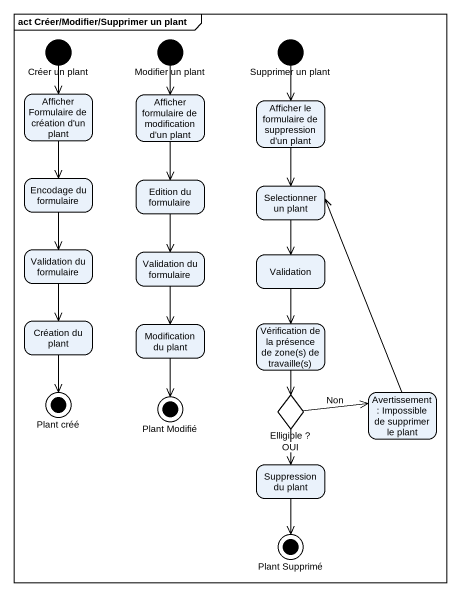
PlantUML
@startuml
mainframe act Créer/Modifier/Supprimer un plant
hide empty description
state "Créer un plant" as Créer_un_plant <<start>>
state "Modifier un plant" as Modifier_un_plant <<start>>
state "Supprimer un plant" as Supprimer_un_plant <<start>>
state "Afficher Formulaire de création d'un plant" as Afficher_Formulaire_de
state "Afficher formulaire de modification d'un plant" as Afficher_formulaire_de
state "Afficher le formulaire de suppression d'un plant" as Afficher_le_formulaire_de
state "Encodage du formulaire" as Encodage_du_formulaire
state "Edition du formulaire" as Edition_du_formulaire
state "Selectionner un plant" as Selectionner_un_plant
state "Validation du formulaire" as Validation_du_formulaire
state "Validation du formulaire" as Validation_du_formulaire_2
state Validation
state "Création du plant" as Création_du_plant
state "Modification du plant" as Modification_du_plant
state "Vérification de la présence de zone(s) de travaille(s)" as Vérification_de_la_présence
state "Plant créé" as Plant_créé <<end>>
state "Avertissement : Impossible de supprimer le plant" as Avertissement_Impossible_de
state "Plant Modifié" as Plant_Modifié <<end>>
state "Elligible ?" as Elligible <<choice>>
state "Suppression du plant" as Suppression_du_plant
state "Plant Supprimé" as Plant_Supprimé <<end>>
Créer_un_plant --> Afficher_Formulaire_de
Modifier_un_plant --> Afficher_formulaire_de
Supprimer_un_plant --> Afficher_le_formulaire_de
Afficher_Formulaire_de --> Encodage_du_formulaire
Afficher_formulaire_de --> Edition_du_formulaire
Afficher_le_formulaire_de --> Selectionner_un_plant
Encodage_du_formulaire --> Validation_du_formulaire
Edition_du_formulaire --> Validation_du_formulaire_2
Selectionner_un_plant --> Validation
Validation_du_formulaire --> Création_du_plant
Validation_du_formulaire_2 --> Modification_du_plant
Validation --> Vérification_de_la_présence
Création_du_plant --> Plant_créé
Modification_du_plant --> Plant_Modifié
Vérification_de_la_présence --> Elligible
Avertissement_Impossible_de -up-> Selectionner_un_plant
Elligible -right-> Avertissement_Impossible_de : Non
Elligible --> Suppression_du_plant : OUI
Suppression_du_plant --> Plant_Supprimé
@enduml
